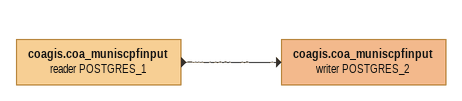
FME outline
coagis.coa_muniscpfinput (reader POSTGRES_1)
    -> coagis.coa_muniscpfinput (writer POSTGRES_2)
coagis.coa_muniscpfinput (writer POSTGRES_2)
